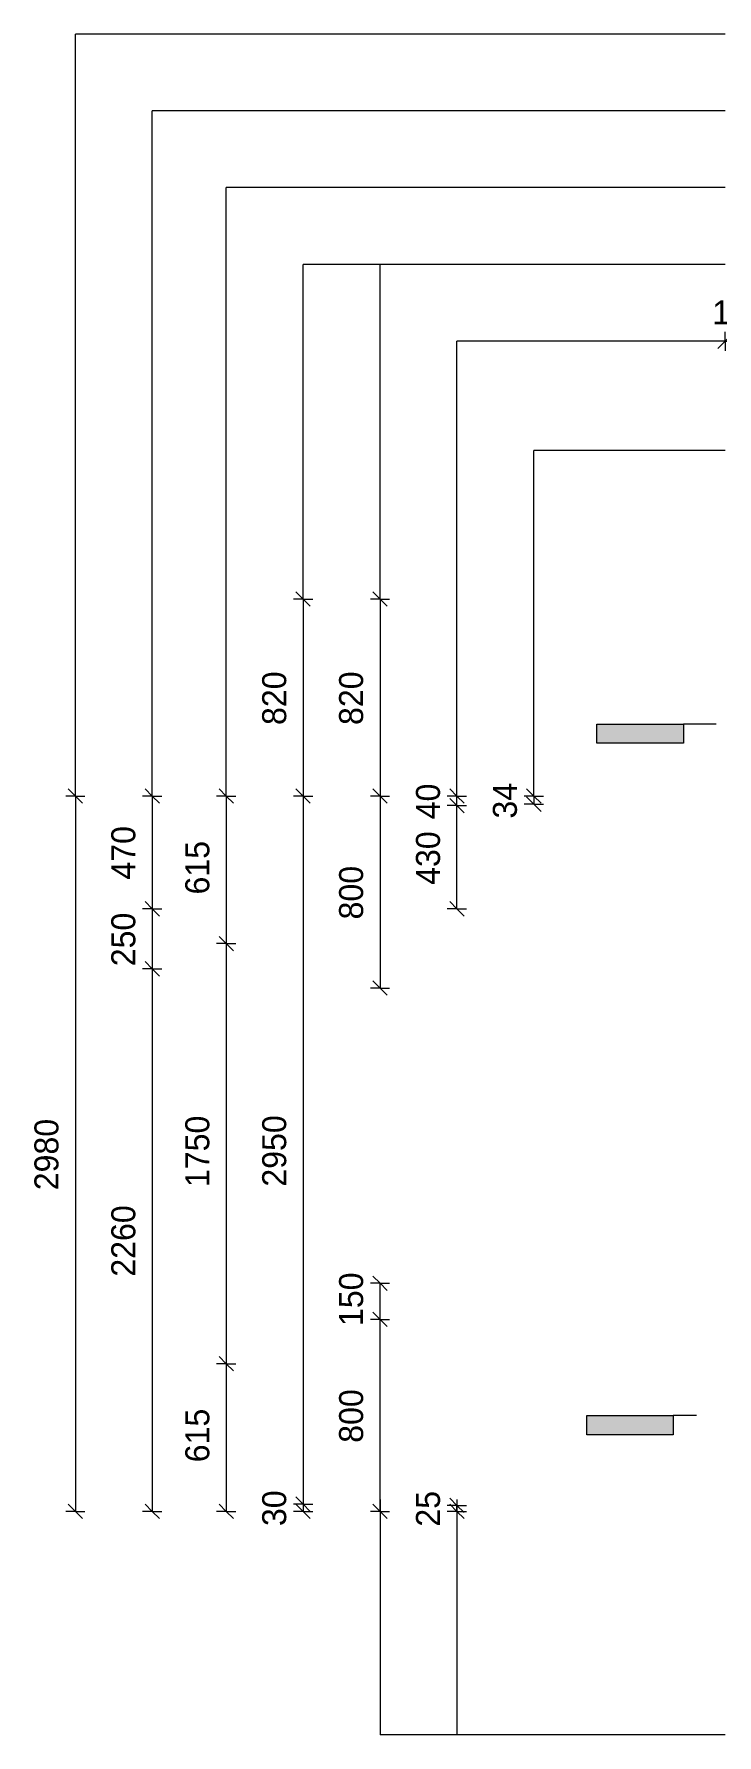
# Model space of a CAD drawing. Header units: millimetres. Extents: x 9075 to 20990, y 2235 to 9546.
# Drawn here: x 9075 to 11917, y 2288 to 9374 of the extents above; entities that cross this region are included whole.
import ezdxf

# ---------------------------------------------------------------- set-up
doc = ezdxf.new("R2010")
doc.units = ezdxf.units.MM
for name, color, linetype, lineweight in [('A-ANNO-DIMS', 211, 'Continuous', 9), ('A-ANNO-DIMS-40', 211, 'Continuous', 9), ('A-DETL-MBND', 5, 'Continuous', 18), ('G-ANNO-SYMB', 111, 'Continuous', 9)]:
    doc.layers.add(name, color=color, linetype=linetype, lineweight=lineweight)
doc.styles.add('Nirmala UI Semilight', font='NirmalaS.ttf', dxfattribs={"height": 100})
doc.dimstyles.new('Diagonal_-_2_5mm_NI_UI', dxfattribs={"dimscale": 304.8, "dimtxt": 104.736395, "dimasz": 0.19685, "dimexe": 0.131234, "dimexo": 0.0625, "dimgap": 0.131234, "dimtad": 1, "dimdec": 4, "dimzin": 0, "dimdsep": 46, "dimtxsty": 'Nirmala UI Semilight', "dimblk1": 'OBLIQUE', "dimblk2": 'OBLIQUE', "dimsah": 1, "dimcen": 0.09, "dimazin": 0, "dimtfac": 1, "dimtdec": 4, "dimtix": 1, "dimtmove": 0, "dimatfit": 3, "dimfxl": 0.131234, "dimfxlon": 1, "dimtvp": 1, "dimtolj": 1, "dimtzin": 0, "dimarcsym": 2})

# ---------------------------------------------------------------- blocks, each defined once
blk = doc.blocks.new('Detail View - M_Section Tail - Filled Horizontal-14034-Elevation Front')
at = {"layer": 'G-ANNO-SYMB'}
blk.add_hatch(color=256, dxfattribs=at).paths.add_polyline_path([(11777.4, 6419.2), (11777.4, 6499.2), (11417.4, 6499.2), (11417.4, 6419.2)])
for p, q in [((11417.4, 6419.2), (11417.4, 6499.2)), ((11417.4, 6499.2), (11777.4, 6499.2)), ((11777.4, 6499.2), (11777.4, 6419.2)), ((11777.4, 6419.2), (11417.4, 6419.2))]:
    blk.add_line(p, q, dxfattribs=at)
blk = doc.blocks.new('DIMBLOCK12-Elevation Front')
at = {"layer": 'A-ANNO-DIMS-40'}
for p, q in [((9246.6, 6199.7), (9206.6, 6199.7)), ((9246.6, 6199.7), (9216.6, 6229.7)), ((9246.6, 6199.7), (9246.6, 3219.8)), ((9246.6, 6199.7), (9276.6, 6169.7)), ((9246.6, 6199.7), (9286.6, 6199.7)), ((9246.6, 3219.8), (9206.6, 3219.8)), ((9246.6, 3219.8), (9216.6, 3249.8)), ((9246.6, 3219.8), (9276.6, 3189.8)), ((9246.6, 3219.8), (9286.6, 3219.8))]:
    blk.add_line(p, q, dxfattribs=at)
at = {"layer": 'A-ANNO-DIMS-40', "color": 0, "insert": (9076.1, 4557.4), "char_height": 100, "width": 365.625, "attachment_point": 1, "rotation": 90, "line_spacing_factor": 1.142579, "style": 'Nirmala UI Semilight'}
blk.add_mtext('2980', dxfattribs=at)
blk = doc.blocks.new('_Oblique')
at = {"color": 0, "linetype": 'ByBlock', "lineweight": -2}
blk.add_line((-0.5, -0.5), (0.5, 0.5), dxfattribs=at)
blk = doc.blocks.new('DIMBLOCK13-Elevation Front')
at = {"layer": 'A-ANNO-DIMS-40'}
for p, q in [((9874.4, 6199.7), (9834.4, 6199.7)), ((9874.4, 6199.7), (9844.4, 6229.7)), ((9874.4, 6199.7), (9874.4, 5584.8)), ((9874.4, 6199.7), (9904.4, 6169.7)), ((9874.4, 6199.7), (9914.4, 6199.7)), ((9874.4, 5584.8), (9844.4, 5614.8)), ((9874.4, 5584.8), (9834.4, 5584.8)), ((9874.4, 5584.8), (9904.4, 5554.8)), ((9874.4, 5584.8), (9914.4, 5584.8))]:
    blk.add_line(p, q, dxfattribs=at)
at = {"layer": 'A-ANNO-DIMS-40', "color": 0, "insert": (9704, 5789.4), "char_height": 100, "width": 246.797, "attachment_point": 1, "rotation": 90, "line_spacing_factor": 1.142579, "style": 'Nirmala UI Semilight'}
blk.add_mtext('615', dxfattribs=at)
blk = doc.blocks.new('DIMBLOCK14-Elevation Front')
at = {"layer": 'A-ANNO-DIMS-40'}
for p, q in [((9874.4, 5584.8), (9844.4, 5614.8)), ((9874.4, 5584.8), (9834.4, 5584.8)), ((9874.4, 5584.8), (9874.4, 3834.8)), ((9874.4, 5584.8), (9904.4, 5554.8)), ((9874.4, 5584.8), (9914.4, 5584.8)), ((9874.4, 3834.8), (9834.4, 3834.8)), ((9874.4, 3834.8), (9844.4, 3864.8)), ((9874.4, 3834.8), (9904.4, 3804.8)), ((9874.4, 3834.8), (9914.4, 3834.8))]:
    blk.add_line(p, q, dxfattribs=at)
at = {"layer": 'A-ANNO-DIMS-40', "color": 0, "insert": (9704, 4570.7), "char_height": 100, "width": 333.633, "attachment_point": 1, "rotation": 90, "line_spacing_factor": 1.142579, "style": 'Nirmala UI Semilight'}
blk.add_mtext('1750', dxfattribs=at)
blk = doc.blocks.new('DIMBLOCK15-Elevation Front')
at = {"layer": 'A-ANNO-DIMS-40'}
for p, q in [((9874.4, 3834.8), (9834.4, 3834.8)), ((9874.4, 3834.8), (9844.4, 3864.8)), ((9874.4, 3834.8), (9874.4, 3219.8)), ((9874.4, 3834.8), (9904.4, 3804.8)), ((9874.4, 3834.8), (9914.4, 3834.8)), ((9874.4, 3219.8), (9834.4, 3219.8)), ((9874.4, 3219.8), (9844.4, 3249.8)), ((9874.4, 3219.8), (9904.4, 3189.8)), ((9874.4, 3219.8), (9914.4, 3219.8))]:
    blk.add_line(p, q, dxfattribs=at)
at = {"layer": 'A-ANNO-DIMS-40', "color": 0, "insert": (9704, 3424.4), "char_height": 100, "width": 246.797, "attachment_point": 1, "rotation": 90, "line_spacing_factor": 1.142579, "style": 'Nirmala UI Semilight'}
blk.add_mtext('615', dxfattribs=at)
blk = doc.blocks.new('DIMBLOCK16-Elevation Front')
at = {"layer": 'A-ANNO-DIMS-40'}
for p, q in [((10194.4, 7019.8), (10154.4, 7019.8)), ((10194.4, 7019.8), (10164.4, 7049.8)), ((10194.4, 7019.8), (10194.4, 6199.7)), ((10194.4, 7019.8), (10224.4, 6989.8)), ((10194.4, 7019.8), (10234.4, 7019.8)), ((10194.4, 6199.7), (10154.4, 6199.7)), ((10194.4, 6199.7), (10164.4, 6229.7)), ((10194.4, 6199.7), (10224.4, 6169.7)), ((10194.4, 6199.7), (10234.4, 6199.7))]:
    blk.add_line(p, q, dxfattribs=at)
at = {"layer": 'A-ANNO-DIMS-40', "color": 0, "insert": (10024, 6495.5), "char_height": 100, "width": 274.219, "attachment_point": 1, "rotation": 90, "line_spacing_factor": 1.142579, "style": 'Nirmala UI Semilight'}
blk.add_mtext('820', dxfattribs=at)
blk = doc.blocks.new('DIMBLOCK17-Elevation Front')
at = {"layer": 'A-ANNO-DIMS-40'}
for p, q in [((10194.4, 6199.7), (10154.4, 6199.7)), ((10194.4, 6199.7), (10164.4, 6229.7)), ((10194.4, 6199.7), (10194.4, 3249.8)), ((10194.4, 6199.7), (10224.4, 6169.7)), ((10194.4, 6199.7), (10234.4, 6199.7)), ((10194.4, 3249.8), (10164.4, 3279.8)), ((10194.4, 3249.8), (10154.4, 3249.8)), ((10194.4, 3249.8), (10224.4, 3219.8)), ((10194.4, 3249.8), (10234.4, 3249.8))]:
    blk.add_line(p, q, dxfattribs=at)
at = {"layer": 'A-ANNO-DIMS-40', "color": 0, "insert": (10024, 4572.4), "char_height": 100, "width": 365.625, "attachment_point": 1, "rotation": 90, "line_spacing_factor": 1.142579, "style": 'Nirmala UI Semilight'}
blk.add_mtext('2950', dxfattribs=at)
blk = doc.blocks.new('DIMBLOCK18-Elevation Front')
at = {"layer": 'A-ANNO-DIMS-40'}
for p, q in [((10194.4, 3249.8), (10164.4, 3279.8)), ((10194.4, 3249.8), (10154.4, 3249.8)), ((10194.4, 3219.8), (10154.4, 3219.8)), ((10194.4, 3219.8), (10164.4, 3249.8)), ((10194.4, 3249.8), (10194.4, 3219.8)), ((10194.4, 3249.8), (10224.4, 3219.8)), ((10194.4, 3249.8), (10234.4, 3249.8)), ((10194.4, 3219.8), (10224.4, 3189.8)), ((10194.4, 3219.8), (10234.4, 3219.8))]:
    blk.add_line(p, q, dxfattribs=at)
at = {"layer": 'A-ANNO-DIMS-40', "color": 0, "insert": (10024, 3158.6), "char_height": 100, "width": 182.813, "attachment_point": 1, "rotation": 90, "line_spacing_factor": 1.142579, "style": 'Nirmala UI Semilight'}
blk.add_mtext('30', dxfattribs=at)
blk = doc.blocks.new('DIMBLOCK28-Elevation Front')
at = {"layer": 'A-ANNO-DIMS-40'}
for p, q in [((10514.4, 7019.8), (10474.4, 7019.8)), ((10514.4, 7019.8), (10484.4, 7049.8)), ((10514.4, 7019.8), (10514.4, 6199.7)), ((10514.4, 7019.8), (10544.4, 6989.8)), ((10514.4, 7019.8), (10554.4, 7019.8)), ((10514.4, 6199.7), (10474.4, 6199.7)), ((10514.4, 6199.7), (10484.4, 6229.7)), ((10514.4, 6199.7), (10544.4, 6169.7)), ((10514.4, 6199.7), (10554.4, 6199.7))]:
    blk.add_line(p, q, dxfattribs=at)
at = {"layer": 'A-ANNO-DIMS-40', "color": 0, "insert": (10344, 6495.5), "char_height": 100, "width": 274.219, "attachment_point": 1, "rotation": 90, "line_spacing_factor": 1.142579, "style": 'Nirmala UI Semilight'}
blk.add_mtext('820', dxfattribs=at)
blk = doc.blocks.new('DIMBLOCK29-Elevation Front')
at = {"layer": 'A-ANNO-DIMS-40'}
for p, q in [((10514.4, 6199.7), (10474.4, 6199.7)), ((10514.4, 6199.7), (10484.4, 6229.7)), ((10514.4, 6199.7), (10514.4, 5399.8)), ((10514.4, 6199.7), (10544.4, 6169.7)), ((10514.4, 6199.7), (10554.4, 6199.7)), ((10514.4, 5399.8), (10474.4, 5399.8)), ((10514.4, 5399.8), (10484.4, 5429.8)), ((10514.4, 5399.8), (10544.4, 5369.8)), ((10514.4, 5399.8), (10554.4, 5399.8))]:
    blk.add_line(p, q, dxfattribs=at)
at = {"layer": 'A-ANNO-DIMS-40', "color": 0, "insert": (10344, 5685.5), "char_height": 100, "width": 274.219, "attachment_point": 1, "rotation": 90, "line_spacing_factor": 1.142579, "style": 'Nirmala UI Semilight'}
blk.add_mtext('800', dxfattribs=at)
blk = doc.blocks.new('DIMBLOCK30-Elevation Front')
at = {"layer": 'A-ANNO-DIMS-40'}
for p, q in [((10514.4, 4019.8), (10484.4, 4049.8)), ((10514.4, 4019.8), (10474.4, 4019.8)), ((10514.4, 3219.8), (10514.4, 4019.8)), ((10514.4, 4019.8), (10544.4, 3989.8)), ((10514.4, 4019.8), (10554.4, 4019.8)), ((10514.4, 3219.8), (10474.4, 3219.8)), ((10514.4, 3219.8), (10484.4, 3249.8)), ((10514.4, 3219.8), (10544.4, 3189.8)), ((10514.4, 3219.8), (10554.4, 3219.8))]:
    blk.add_line(p, q, dxfattribs=at)
at = {"layer": 'A-ANNO-DIMS-40', "color": 0, "insert": (10344, 3505.5), "char_height": 100, "width": 274.219, "attachment_point": 1, "rotation": 90, "line_spacing_factor": 1.142579, "style": 'Nirmala UI Semilight'}
blk.add_mtext('800', dxfattribs=at)
blk = doc.blocks.new('DIMBLOCK31-Elevation Front')
at = {"layer": 'A-ANNO-DIMS-40'}
for p, q in [((10514.4, 4169.8), (10484.4, 4199.8)), ((10514.4, 4169.8), (10474.4, 4169.8)), ((10514.4, 4019.8), (10514.4, 4169.8)), ((10514.4, 4169.8), (10544.4, 4139.8)), ((10514.4, 4169.8), (10554.4, 4169.8)), ((10514.4, 4019.8), (10484.4, 4049.8)), ((10514.4, 4019.8), (10474.4, 4019.8)), ((10514.4, 4019.8), (10544.4, 3989.8)), ((10514.4, 4019.8), (10554.4, 4019.8))]:
    blk.add_line(p, q, dxfattribs=at)
at = {"layer": 'A-ANNO-DIMS-40', "color": 0, "insert": (10344, 3991.9), "char_height": 100, "width": 246.797, "attachment_point": 1, "rotation": 90, "line_spacing_factor": 1.142579, "style": 'Nirmala UI Semilight'}
blk.add_mtext('150', dxfattribs=at)
blk = doc.blocks.new('DIMBLOCK32-Elevation Front')
at = {"layer": 'A-ANNO-DIMS-40'}
for p, q in [((10834.4, 3244.8), (10804.4, 3274.8)), ((10834.4, 3244.8), (10794.4, 3244.8)), ((10834.4, 3219.8), (10794.4, 3219.8)), ((10834.4, 3219.8), (10804.4, 3249.8)), ((10834.4, 3219.8), (10834.4, 3244.8)), ((10834.4, 3244.8), (10864.4, 3214.8)), ((10834.4, 3244.8), (10874.4, 3244.8)), ((10834.4, 3219.8), (10864.4, 3189.8)), ((10834.4, 3219.8), (10874.4, 3219.8))]:
    blk.add_line(p, q, dxfattribs=at)
at = {"layer": 'A-ANNO-DIMS-40', "color": 0, "insert": (10664, 3156.1), "char_height": 100, "width": 182.813, "attachment_point": 1, "rotation": 90, "line_spacing_factor": 1.142579, "style": 'Nirmala UI Semilight'}
blk.add_mtext('25', dxfattribs=at)
blk = doc.blocks.new('DIMBLOCK37-Elevation Front')
at = {"layer": 'A-ANNO-DIMS-40'}
for p, q in [((9566.6, 6199.7), (9526.6, 6199.7)), ((9566.6, 6199.7), (9536.6, 6229.7)), ((9566.6, 6199.7), (9566.6, 5729.8)), ((9566.6, 6199.7), (9596.6, 6169.7)), ((9566.6, 6199.7), (9606.6, 6199.7)), ((9566.6, 5729.8), (9536.6, 5759.8)), ((9566.6, 5729.8), (9526.6, 5729.8)), ((9566.6, 5729.8), (9596.6, 5699.8)), ((9566.6, 5729.8), (9606.6, 5729.8))]:
    blk.add_line(p, q, dxfattribs=at)
at = {"layer": 'A-ANNO-DIMS-40', "color": 0, "insert": (9396.1, 5851.4), "char_height": 100, "width": 271.934, "attachment_point": 1, "rotation": 90, "line_spacing_factor": 1.142579, "style": 'Nirmala UI Semilight'}
blk.add_mtext('470', dxfattribs=at)
blk = doc.blocks.new('DIMBLOCK38-Elevation Front')
at = {"layer": 'A-ANNO-DIMS-40'}
for p, q in [((9566.6, 5729.8), (9536.6, 5759.8)), ((9566.6, 5729.8), (9526.6, 5729.8)), ((9566.6, 5729.8), (9566.6, 5479.8)), ((9566.6, 5729.8), (9596.6, 5699.8)), ((9566.6, 5729.8), (9606.6, 5729.8)), ((9566.6, 5479.8), (9526.6, 5479.8)), ((9566.6, 5479.8), (9536.6, 5509.8)), ((9566.6, 5479.8), (9596.6, 5449.8)), ((9566.6, 5479.8), (9606.6, 5479.8))]:
    blk.add_line(p, q, dxfattribs=at)
at = {"layer": 'A-ANNO-DIMS-40', "color": 0, "insert": (9396.1, 5490.5), "char_height": 100, "width": 274.219, "attachment_point": 1, "rotation": 90, "line_spacing_factor": 1.142579, "style": 'Nirmala UI Semilight'}
blk.add_mtext('250', dxfattribs=at)
blk = doc.blocks.new('DIMBLOCK39-Elevation Front')
at = {"layer": 'A-ANNO-DIMS-40'}
for p, q in [((9566.6, 5479.8), (9526.6, 5479.8)), ((9566.6, 5479.8), (9536.6, 5509.8)), ((9566.6, 5479.8), (9566.6, 3219.8)), ((9566.6, 5479.8), (9596.6, 5449.8)), ((9566.6, 5479.8), (9606.6, 5479.8)), ((9566.6, 3219.8), (9526.6, 3219.8)), ((9566.6, 3219.8), (9536.6, 3249.8)), ((9566.6, 3219.8), (9596.6, 3189.8)), ((9566.6, 3219.8), (9606.6, 3219.8))]:
    blk.add_line(p, q, dxfattribs=at)
at = {"layer": 'A-ANNO-DIMS-40', "color": 0, "insert": (9396.1, 4197.4), "char_height": 100, "width": 365.625, "attachment_point": 1, "rotation": 90, "line_spacing_factor": 1.142579, "style": 'Nirmala UI Semilight'}
blk.add_mtext('2260', dxfattribs=at)
blk = doc.blocks.new('DIMBLOCK40-Elevation Front')
at = {"layer": 'A-ANNO-DIMS-40'}
for p, q in [((11950.4, 8093.7), (11920.4, 8063.7)), ((11950.4, 8093.7), (11950.4, 8133.7)), ((11950.4, 8093.7), (11980.4, 8123.7)), ((11950.4, 8093.7), (12050.4, 8093.7)), ((11950.4, 8093.7), (11950.4, 8053.7)), ((12050.4, 8093.7), (12020.4, 8063.7)), ((12050.4, 8093.7), (12050.4, 8133.7)), ((12050.4, 8093.7), (12080.4, 8123.7)), ((12050.4, 8093.7), (12050.4, 8053.7))]:
    blk.add_line(p, q, dxfattribs=at)
at = {"layer": 'A-ANNO-DIMS-40', "color": 0, "insert": (11897.6, 8264.1), "char_height": 100, "width": 246.797, "attachment_point": 1, "line_spacing_factor": 1.142579, "style": 'Nirmala UI Semilight'}
blk.add_mtext('100', dxfattribs=at)
blk = doc.blocks.new('DIMBLOCK46-Elevation Front')
at = {"layer": 'A-ANNO-DIMS-40'}
for p, q in [((10834.4, 6159.8), (10804.4, 6189.8)), ((10834.4, 6159.8), (10794.4, 6159.8)), ((10834.4, 5729.8), (10834.4, 6159.8)), ((10834.4, 6159.8), (10864.4, 6129.8)), ((10834.4, 6159.8), (10874.4, 6159.8)), ((10834.4, 5729.8), (10804.4, 5759.8)), ((10834.4, 5729.8), (10794.4, 5729.8)), ((10834.4, 5729.8), (10864.4, 5699.8)), ((10834.4, 5729.8), (10874.4, 5729.8))]:
    blk.add_line(p, q, dxfattribs=at)
at = {"layer": 'A-ANNO-DIMS-40', "color": 0, "insert": (10664, 5829.5), "char_height": 100, "width": 276.504, "attachment_point": 1, "rotation": 90, "line_spacing_factor": 1.142579, "style": 'Nirmala UI Semilight'}
blk.add_mtext('430', dxfattribs=at)
blk = doc.blocks.new('DIMBLOCK47-Elevation Front')
at = {"layer": 'A-ANNO-DIMS-40'}
for p, q in [((10834.4, 6199.7), (10794.4, 6199.7)), ((10834.4, 6199.7), (10804.4, 6229.7)), ((10834.4, 6159.8), (10804.4, 6189.8)), ((10834.4, 6159.8), (10834.4, 6199.7)), ((10834.4, 6199.7), (10864.4, 6169.7)), ((10834.4, 6199.7), (10874.4, 6199.7)), ((10834.4, 6159.8), (10794.4, 6159.8)), ((10834.4, 6159.8), (10864.4, 6129.8)), ((10834.4, 6159.8), (10874.4, 6159.8))]:
    blk.add_line(p, q, dxfattribs=at)
at = {"layer": 'A-ANNO-DIMS-40', "color": 0, "insert": (10664, 6102.6), "char_height": 100, "width": 185.098, "attachment_point": 1, "rotation": 90, "line_spacing_factor": 1.142579, "style": 'Nirmala UI Semilight'}
blk.add_mtext('40', dxfattribs=at)
blk = doc.blocks.new('DIMBLOCK48-Elevation Front')
at = {"layer": 'A-ANNO-DIMS-40'}
for p, q in [((11154.4, 6199.7), (11114.4, 6199.7)), ((11154.4, 6165.8), (11114.4, 6165.8)), ((11154.4, 6199.7), (11124.4, 6229.7)), ((11154.4, 6165.8), (11124.4, 6195.8)), ((11154.4, 6199.7), (11154.4, 6165.8)), ((11154.4, 6199.7), (11184.4, 6169.7)), ((11154.4, 6199.7), (11194.4, 6199.7)), ((11154.4, 6165.8), (11184.4, 6135.8)), ((11154.4, 6165.8), (11194.4, 6165.8))]:
    blk.add_line(p, q, dxfattribs=at)
at = {"layer": 'A-ANNO-DIMS-40', "color": 0, "insert": (10984, 6105.6), "char_height": 100, "width": 185.098, "attachment_point": 1, "rotation": 90, "line_spacing_factor": 1.142579, "style": 'Nirmala UI Semilight'}
blk.add_mtext('34', dxfattribs=at)

msp = doc.modelspace()

# ---------------------------------------------------------------- linework, layer by layer
at = {"layer": 'A-DETL-MBND'}
for p, q in [((9246.59512, 6199.75), (9246.59512, 9373.66237)), ((11950.39395, 9373.66237), (9246.59512, 9373.66237)), ((9566.59512, 6199.75), (9566.59512, 9053.66237)), ((11950.39395, 9053.66237), (9566.59512, 9053.66237)), ((9874.43803, 6199.75), (9874.43803, 8733.66237)), ((11950.39395, 8733.66237), (9874.43803, 8733.66237)), ((10194.43803, 7019.75), (10194.43803, 8413.66237)), ((11950.39395, 8413.66237), (10194.43803, 8413.66237)), ((10514.43803, 7019.75), (10514.43803, 8413.66237)), ((10834.43803, 6199.75), (10834.43803, 8093.66237)), ((11950.39395, 8093.66237), (10834.43803, 8093.66237)), ((11154.43803, 6199.75), (11154.43803, 7638.97871)), ((11950.39395, 7638.97871), (11154.43803, 7638.97871)), ((10514.43803, 3269.75), (10514.43803, 2288.46591)), ((10834.43803, 3269.75), (10834.43803, 2288.46591)), ((11950.39395, 2288.46591), (10514.43803, 2288.46591))]:
    msp.add_line(p, q, dxfattribs=at)
at = {"layer": 'G-ANNO-SYMB'}
for p, q in [((11912.79398, 6499.20083), (11777.39263, 6499.20083)), ((11831.47847, 3619.20083), (11734.70044, 3619.20083))]:
    msp.add_line(p, q, dxfattribs=at)

# ---------------------------------------------------------------- block references
for p in [(0, 0), (-42.69219, -2880)]:
    msp.add_blockref('Detail View - M_Section Tail - Filled Horizontal-14034-Elevation Front', p, dxfattribs=at)

# ---------------------------------------------------------------- dimensions: what is measured, and where the dimension line sits
at = {"layer": 'A-ANNO-DIMS'}
dim = msp.add_linear_dim(base=(12050.39395, 8093.66237), p1=(11950.39395, 8053.66237), p2=(12050.39395, 8053.66237), dimstyle='Diagonal_-_2_5mm_NI_UI', override={"dimpost": '<>', "dimfxl": 100}, dxfattribs=at)
dim.commit()
dim.dimension.update_dxf_attribs({"geometry": 'DIMBLOCK40-Elevation Front', "text_midpoint": (12000.39395, 8185.61495)})
for base, p1, p2, override, picture, middle in [((10194.43803, 6199.75), (10234.43803, 7019.75), (10234.43803, 6199.75), {"dimpost": '<>', "dimfxl": 820}, 'DIMBLOCK16-Elevation Front', (10102.76439, 6609.75)), ((10514.43803, 6199.75), (10554.43803, 7019.75), (10554.43803, 6199.75), {"dimpost": '<>', "dimfxl": 820}, 'DIMBLOCK28-Elevation Front', (10422.76439, 6609.75)), ((10834.43803, 6199.75), (10874.43803, 6159.75), (10874.43803, 6199.75), {"dimpost": '<>', "dimfxl": 40}, 'DIMBLOCK47-Elevation Front', (10742.76439, 6179.75)), ((11154.43803, 6165.75), (11194.43803, 6199.75), (11194.43803, 6165.75), {"dimpost": '<>', "dimfxl": 34}, 'DIMBLOCK48-Elevation Front', (11062.72952, 6182.75)), ((9246.59512, 3219.75), (9286.59512, 6199.75), (9286.59512, 3219.75), {"dimpost": '<>', "dimfxl": 2980}, 'DIMBLOCK12-Elevation Front', (9154.88661, 4709.75)), ((9566.59512, 5729.75), (9606.59512, 6199.75), (9606.59512, 5729.75), {"dimpost": '<>', "dimfxl": 470}, 'DIMBLOCK37-Elevation Front', (9474.92148, 5964.75)), ((9874.43803, 5584.75), (9914.43803, 6199.75), (9914.43803, 5584.75), {"dimpost": '<>', "dimfxl": 615}, 'DIMBLOCK13-Elevation Front', (9782.45058, 5892.25)), ((10194.43803, 3249.75), (10234.43803, 6199.75), (10234.43803, 3249.75), {"dimpost": '<>', "dimfxl": 2950}, 'DIMBLOCK17-Elevation Front', (10102.72952, 4724.75)), ((10514.43803, 5399.75), (10554.43803, 6199.75), (10554.43803, 5399.75), {"dimpost": '<>', "dimfxl": 800}, 'DIMBLOCK29-Elevation Front', (10422.76439, 5799.75)), ((10834.43803, 6159.75), (10874.43803, 5729.75), (10874.43803, 6159.75), {"dimpost": '<>', "dimfxl": 430}, 'DIMBLOCK46-Elevation Front', (10742.72952, 5944.75)), ((9566.59512, 5479.75), (9606.59512, 5729.75), (9606.59512, 5479.75), {"dimpost": '<>', "dimfxl": 250}, 'DIMBLOCK38-Elevation Front', (9474.92148, 5604.75)), ((9874.43803, 3834.75), (9914.43803, 5584.75), (9914.43803, 3834.75), {"dimpost": '<>', "dimfxl": 1750}, 'DIMBLOCK14-Elevation Front', (9782.48545, 4709.75)), ((9566.59512, 3219.75), (9606.59512, 5479.75), (9606.59512, 3219.75), {"dimpost": '<>', "dimfxl": 2260}, 'DIMBLOCK39-Elevation Front', (9474.88661, 4349.75)), ((10514.43803, 4169.75), (10554.43803, 4019.75), (10554.43803, 4169.75), {"dimpost": '<>', "dimfxl": 150}, 'DIMBLOCK31-Elevation Front', (10422.48545, 4094.75)), ((10514.43803, 4019.75), (10554.43803, 3219.75), (10554.43803, 4019.75), {"dimpost": '<>', "dimfxl": 800}, 'DIMBLOCK30-Elevation Front', (10422.76439, 3619.75)), ((9874.43803, 3219.75), (9914.43803, 3834.75), (9914.43803, 3219.75), {"dimpost": '<>', "dimfxl": 615}, 'DIMBLOCK15-Elevation Front', (9782.45058, 3527.25)), ((10194.43803, 3219.75), (10234.43803, 3249.75), (10234.43803, 3219.75), {"dimpost": '<>', "dimfxl": 30}, 'DIMBLOCK18-Elevation Front', (10102.72952, 3234.75)), ((10834.43803, 3244.75), (10874.43803, 3219.75), (10874.43803, 3244.75), {"dimpost": '<>', "dimfxl": 25}, 'DIMBLOCK32-Elevation Front', (10742.76439, 3232.25))]:
    dim = msp.add_linear_dim(base=base, p1=p1, p2=p2, angle=90, dimstyle='Diagonal_-_2_5mm_NI_UI', override=override, dxfattribs=at)
    dim.commit()
    dim.dimension.update_dxf_attribs({"geometry": picture, "text_midpoint": middle})

doc.saveas('drawing.dxf')
